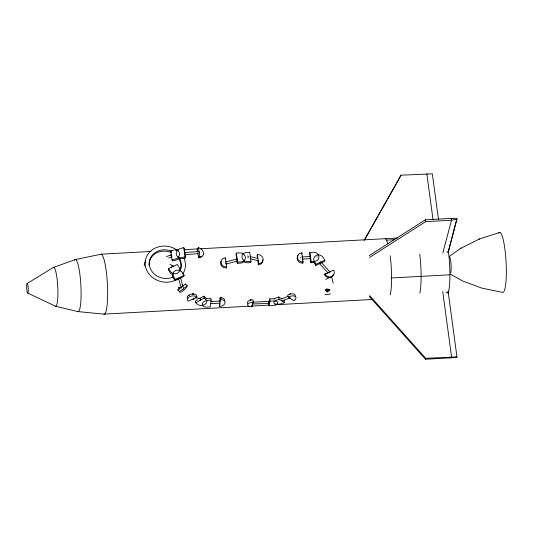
<?xml version="1.0" encoding="UTF-8"?>
<svg xmlns="http://www.w3.org/2000/svg" width="533" height="533" viewBox="0 0 533 533"><rect width="100%" height="100%" fill="white"/><g stroke="black" fill="none" stroke-linecap="round" stroke-linejoin="round"><path stroke-width="0.8" d="M331.653 276.973L331.126 277L331.633 276.913L333.218 283.19M211.155 300.146L210.295 306.961L206.937 307.141A5.103 3.338 -11.2 0 1 202.333 304.01A5.103 3.338 -11.2 0 1 207.797 300.326L211.155 300.146L210.782 298.247L207.424 298.427A5.103 3.338 -11.2 0 0 206.104 298.62M219.409 303.044L219.596 306.455A5.103 3.338 -11.2 0 0 225.059 302.771A5.103 3.338 -11.2 0 0 220.455 299.633L220.082 297.74L222.541 298.06A5.103 3.338 -11.2 0 1 224.679 300.872M219.603 301.525L220.082 297.74M219.596 306.455L220.455 299.633M144.143 266.034L145.362 260.67M168.581 268.512L170.26 271.23A5.103 4.511 14.8 0 0 177.176 273.302A5.103 4.511 14.8 0 0 179.061 267.206L177.382 264.481L168.581 268.512L168.275 269.665L169.954 272.39A5.103 4.511 14.8 0 0 173.018 274.688M174.984 280.558L175.29 279.399L173.611 276.68A5.103 4.511 14.8 0 1 175.497 270.577A5.103 4.511 14.8 0 1 182.413 272.649L184.092 275.374L183.785 276.527L174.984 280.558L173.305 277.833A5.103 4.511 14.8 0 1 172.819 274.355M225.133 258.985L225.432 257.832A5.103 4.511 14.8 0 0 221.015 262.649A5.103 4.511 14.8 0 0 226.665 266.92L226.358 268.079L223.76 267.606A5.103 4.511 14.8 0 1 221.075 261.496M237.265 263.289L237.565 262.136L240.923 261.956A5.103 4.511 14.8 0 0 245.34 257.133A5.103 4.511 14.8 0 0 239.697 252.862L236.339 253.042L236.032 254.201L237.265 263.289L240.616 263.109A5.103 4.511 14.8 0 0 243.994 261.583M250.99 261.403L247.632 261.59A5.103 4.511 14.8 0 1 241.989 257.319A5.103 4.511 14.8 0 1 246.406 252.495L249.757 252.316L250.99 261.403L250.683 262.562L247.325 262.742A5.103 4.511 14.8 0 1 243.588 261.603M262.789 259.984A5.103 4.511 14.8 0 1 260.804 264.055L258.372 264.801L258.678 263.648A5.103 4.511 14.8 0 0 263.095 258.831A5.103 4.511 14.8 0 0 257.446 254.554L257.146 255.713L257.552 258.745M253.255 302.091A5.103 2.245 -7.7 0 0 247.612 304.676A5.103 2.245 -7.7 0 0 252.036 306.715L253.255 302.091L252.948 299.819L250.35 300.266A5.103 2.245 -7.7 0 0 247.672 303.524M274.362 298.727A5.103 2.245 -7.7 0 0 273.076 298.72L269.725 298.906L268.505 303.524L268.812 305.795L272.163 305.616A5.103 2.245 -7.7 0 0 277.806 303.03A5.103 2.245 -7.7 0 0 273.389 300.992L270.031 301.178L268.812 305.795M301.558 254.054L301.865 252.902A5.103 4.511 14.8 0 0 297.441 257.719A5.103 4.511 14.8 0 0 303.09 261.989L302.784 263.149L300.186 262.676A5.103 4.511 14.8 0 1 298.18 255.58M310.839 262.709L311.145 261.556L314.503 261.37A5.103 4.511 14.8 0 0 318.921 256.553A5.103 4.511 14.8 0 0 313.271 252.276L309.92 252.462L309.613 253.615L310.839 262.709L314.197 262.522M315.723 265.387L316.029 264.228L314.37 261.496A5.103 4.511 14.8 0 1 316.302 255.414A5.103 4.511 14.8 0 1 323.211 257.526L324.864 260.257L324.564 261.41L315.723 265.387L314.064 262.656A5.103 4.511 14.8 0 1 313.571 261.523M328.068 291.198L327.842 292.057L326.436 290.871L329.947 289.812M438.499 219.603L432.323 173.845L400.983 175.184L397.038 182.639M442.803 253.148L451.498 220.229L451.251 218.39L425.387 219.796L369.296 255.6M448.02 252.549L456.928 218.83L451.251 218.39M448.28 252.096L456.928 218.83M425.7 358.289L457.041 356.957L451.311 357.816L425.454 359.229L425.7 358.289L369.642 295.595M451.311 357.816L451.564 356.883L442.73 291.511M220.902 298.247L221.668 297.834M185.411 284.595L185.611 283.956L187.256 285.775A5.103 1.419 -42.1 0 1 183.092 290.771A5.103 1.419 -42.1 0 1 179.474 291.638L177.822 289.819L185.611 283.956M252.402 303.99L269.318 303.41L269.172 301.312L269.112 302.584M364.052 240.383L400.983 175.184M364.625 239.87L371.195 228.277M372.014 226.831L378.163 215.965M378.99 214.513L380.216 212.341M381.042 210.895L387.191 200.028M388.011 198.576L396.219 184.092M198.549 256.073L198.562 256.673M179.454 289.179L179.861 288.766M182.599 285.028L182.706 284.695L182.113 285.062M290.612 293.936L290.298 293.476L289.659 294.056M333.411 274.548A5.103 4.744 43.1 0 1 326.036 276.647L324.311 274.642L324.957 273.955L333.738 270.091A5.103 4.744 43.1 0 1 331.619 276.547A5.103 4.744 43.1 0 1 324.957 273.955M197.91 253.768L198.542 257.772L199.808 256.533A5.103 3.684 45.4 0 0 203.486 252.849A5.103 3.684 45.4 0 0 198.403 247.725L197.143 248.964L197.65 252.169M179.474 291.638L187.256 285.775M449.585 256.226L460.572 248.398L479.52 238.957L499.921 232.435M369.549 257.446L425.64 221.641L451.498 220.229L456.981 219.183M27.056 283.549L52.954 267.679A19.534 3.138 86.9 0 1 57.671 285.255A19.534 3.138 86.9 0 1 55.485 306.242L77.845 311.592L103.888 314.117L249.178 306.189M252.542 304.33L252.649 303.03M269.318 303.41L269.178 303.07M197.483 299.679L195.384 300.852L195.758 302.744L197.63 304.41A5.103 3.338 -11.2 0 0 204.632 304.556A5.103 3.338 -11.2 0 0 206.031 299.726L204.159 298.067L203.786 296.168L198.882 298.9M195.758 302.744L204.159 298.067M460.572 248.398L461.252 248.065M478.514 239.457L479.52 238.957M196.864 297.088L188.282 301.172A5.103 3.205 -7 0 1 189.848 296.615A5.103 3.205 -7 0 1 196.864 297.088L196.624 295.109L194.685 294.129A5.103 3.205 -7 0 0 187.25 297.667L187.483 298.48M325.616 279.472L329.121 277.8M175.29 279.399L184.092 275.374M330.447 293.803L327.202 294.709L325.103 294.576M316.029 264.228L324.864 260.257M324.311 274.642L327.242 273.356M325.83 289.692L327.548 290.945L329.754 290.398L329.167 289.346L326.369 288.919L325.25 290.652L325.343 290.312L327.868 291.951M282.124 299L278.739 296.974L275.881 298.094A5.103 2.245 -7.7 0 0 274.102 299.146M284.462 302.484L279.045 299.246L276.187 300.365A5.103 2.245 -7.7 0 0 274.608 303.657A5.103 2.245 -7.7 0 0 281.604 303.597L284.462 302.484L284.156 300.212M281.158 299.04L287.927 296.401M281.957 301.012L290.232 297.787M250.763 299.866C251.996 299.266 249.284 299.279 250.19 299.899M188.869 295.555L189.448 295.495M53.746 267.286L75.533 259.524L101.223 254.181L151.039 251.463M166.463 256.586L171.126 254.921M168.741 258.032L171.846 256.919M237.212 258.945L225.699 261.916A1.066 0.386 75.5 0 1 225.919 261.989M237.765 260.997L226.245 263.968A1.066 0.386 75.5 0 0 226.425 263.582M185.704 257.812L184.478 248.724L183.778 247.712L180.527 248.485A5.103 4.477 -34.8 0 0 176.27 254.181A5.103 4.477 -34.8 0 0 181.753 257.572L185.004 256.806L185.704 257.812L182.459 258.585A5.103 4.477 -34.8 0 1 178.835 258.072M172.012 259.884L175.264 259.111A5.103 4.477 -34.8 0 0 179.521 253.415A5.103 4.477 -34.8 0 0 174.031 250.024L170.787 250.79L172.012 259.884L172.719 260.897L175.963 260.124A5.103 4.477 -34.8 0 0 179.228 257.979M328.428 289.619L326.762 289.979L327.548 290.945M193.146 294.329C194.831 293.836 191.973 293.123 192.726 294.263M184.591 252.515L199.022 251.503L199.235 252.909M185.517 254.581L198.343 253.675M175.943 250.104L178.435 249.97M184.245 249.657L197.53 248.931M200.015 248.791L397.458 238.024M386.472 240.13L394.673 239.683M301.691 256.993L310.479 256.513M302.591 259.071L310.579 258.638M446.774 251.976L448.42 251.882A30.055 4.83 86.9 0 1 447.94 293.783M391.582 277.966L449.925 274.781M210.935 301.518L219.716 301.038M210.222 303.683L219.809 303.157M253.242 302.158L269.265 301.332M445.974 292.37L448.44 292.237M251.669 306.055L269.098 305.103M274.915 304.789L372.873 299.446M198.542 257.772L200.641 257.546A5.103 3.684 45.4 0 0 201.994 256.2M195.265 297.814L199.822 298.393M250.024 256.58L257.686 258.392M250.39 258.851L258.059 260.657M329.714 290.692L326.762 289.979L328.175 290.678M27.676 293.037A4.81 0.773 86.9 0 0 28.042 286.068A4.81 0.773 86.9 0 0 26.677 285.628A4.81 0.773 86.9 0 0 27.676 293.037L55.485 306.242M169.92 264.361L173.258 266.06M450.771 274.315L462.717 281.024L481.705 288.1L502.586 292.37A30.055 4.83 86.9 0 0 505.957 260.077A30.055 4.83 86.9 0 0 498.695 233.041M288.373 297.221L293.843 300.692A5.103 2.765 -19.3 0 0 295.182 296.381A5.103 2.765 -19.3 0 0 288.373 297.221L287.667 295.195L290.065 294.136A5.103 2.765 -19.3 0 1 295.215 296.335M203.786 296.168L205.651 297.827A5.103 3.338 -11.2 0 1 206.238 298.553M319.58 263.615L328.095 273.049M369.396 296.535L425.454 359.229M180.514 277.626L183.319 287.753M178.648 278.799L181.233 288.146M317.008 256.506L317.075 256.993M300.232 257.419L300.299 257.905M198.403 247.725L199.808 256.533M177.822 289.819L178.209 290.458A5.103 1.419 -42.1 0 0 178.775 290.418M448.053 290.951L456.994 357.137M426.84 173.771L433.023 219.529M425.387 219.796L425.64 221.641M309.92 252.462L311.145 261.556M301.865 252.902L303.09 261.989M302.478 260.877L302.784 263.149M278.739 296.974L279.045 299.246M269.725 298.906L270.031 301.178M257.446 254.554L258.678 263.648M257.759 260.257L258.372 264.801M251.829 305.196L252.036 306.715M236.339 253.042L237.565 262.136M225.432 257.832L226.665 266.92M183.778 247.712L185.004 256.806M171.799 267.353A1.066 0.993 -63 0 1 172.492 266.014A1.066 0.993 -63 0 1 173.745 266.66M180.454 277.426A1.066 0.793 -15.5 0 1 179.708 278.586A1.066 0.793 -15.5 0 1 178.428 278.019M183.299 289.146A1.066 0.793 -15.5 0 1 182.859 289.439M199.122 298.687A1.066 0.973 -82.7 0 1 200.748 299.493M200.701 299.766A1.066 0.973 -82.7 0 1 200.421 300.232M200.215 300.392A1.066 0.973 -82.7 0 1 199.722 300.519M193.885 298.34A1.066 0.973 -82.7 0 1 192.206 299.313M321.166 262.229A1.066 0.646 -42.1 0 1 321.132 262.822M320.16 263.675A1.066 0.646 -42.1 0 1 319.44 263.402A1.066 0.646 -42.1 0 1 319.807 262.449M320.013 262.269A1.066 0.646 -42.1 0 1 321.059 262.096L330.107 272.123A1.066 0.646 -42.1 0 0 328.681 272.689M226.145 263.968A1.066 0.386 75.5 0 1 225.686 263.322M247.519 256.047A1.066 0.766 -76.7 0 1 247.925 257.899M171.932 256.853A1.066 0.413 70.4 0 1 171.166 256.24A1.066 0.413 70.4 0 1 171.093 254.941A1.066 0.413 70.4 0 1 171.873 255.773M183.998 258.305A20.254 17.949 12.8 0 1 182.639 274.162M177.389 279.159A20.254 17.949 12.8 0 1 150.306 275.501A20.254 17.949 12.8 0 1 150.599 251.13A20.254 17.949 12.8 0 1 177.736 250.543M173.518 276.84A16.083 14.258 12.8 0 1 149.34 264.381A16.083 14.258 12.8 0 1 171.586 251.27M179.448 258.119A16.083 14.258 12.8 0 1 180.021 270.471M149.04 265.701A16.083 14.258 12.8 0 1 171.286 252.582M178.282 258.099A16.083 14.258 12.8 0 1 180.027 271.11M449.672 256.933A8.728 1.406 86.9 0 1 451.045 264.541A8.728 1.406 86.9 0 1 450.731 272.983M74.46 260.057A26.11 4.197 86.9 0 1 80.769 283.543A26.11 4.197 86.9 0 1 77.845 311.592M101.223 254.181A30.055 4.83 86.9 0 1 107.473 285.748A30.055 4.83 86.9 0 1 103.888 314.117M385.152 238.697A30.055 4.83 86.9 0 1 387.791 243.514M390.183 255.847A30.055 4.83 86.9 0 1 390.249 294.802M419.724 254.234A30.055 4.83 86.9 0 1 419.791 293.19M178.308 288.053L179.168 287.407L178.308 288.053"/></g></svg>
